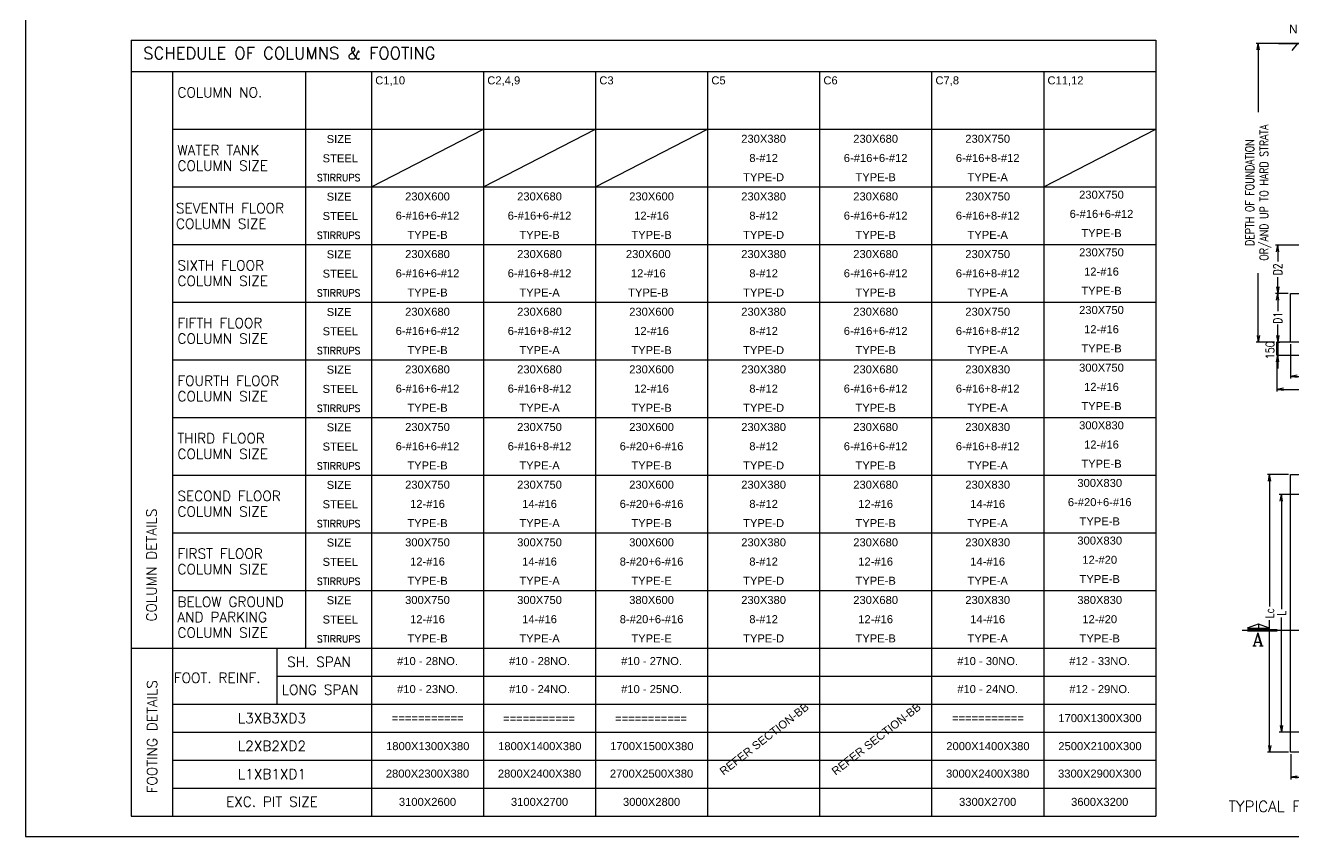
# Model space of a CAD drawing. Extents: x 2200.3 to 2251.6, y 1070.3 to 1107.4.
# Drawn here: x 2200.33 to 2232.03, y 1070.28 to 1090.55 of the extents above; entities that cross this region are included whole.
import ezdxf
from ezdxf.enums import TextEntityAlignment as Align

# ---------------------------------------------------------------- set-up
doc = ezdxf.new("R2010")
doc.units = 0
doc.linetypes.add('DASHED', pattern=[0])
doc.linetypes.add('HIDDEN', pattern=[0])
doc.layers.get('0').update_dxf_attribs({"linetype": 'CONTINUOUS'})
doc.layers.get('DEFPOINTS').update_dxf_attribs({"linetype": 'CONTINUOUS'})
for name, color, linetype in [('COLUMN', 1, 'CONTINUOUS'), ('DIM', 252, 'CONTINUOUS'), ('EXC', 4, 'CONTINUOUS'), ('FOOT', 3, 'CONTINUOUS'), ('HASS', 9, 'CONTINUOUS'), ('ST', 6, 'CONTINUOUS'), ('TXT', 51, 'CONTINUOUS'), ('TXT2', 161, 'CONTINUOUS'), ('WALL', 7, 'CONTINUOUS')]:
    doc.layers.add(name, color=color, linetype=linetype)
doc.styles.add('AS', font='romans.shx', dxfattribs={"width": 0.8})
doc.styles.add('ROMANC', font='romanc.shx')
doc.styles.add('ROMANS', font='arial.ttf')
doc.dimstyles.new('DIM_AS', dxfattribs={"dimtxt": 195, "dimasz": 150, "dimexe": 50, "dimexo": 50, "dimgap": 50, "dimtad": 0, "dimdec": 0, "dimzin": 0, "dimtxsty": 'AS', "dimblk": 'OPEN', "dimcen": 0, "dimclrd": 256, "dimclre": 256, "dimclrt": 3, "dimazin": 3, "dimtfac": 1, "dimtdec": 0, "dimtmove": 0, "dimatfit": 3, "dimtolj": 1, "dimtzin": 0})

# ---------------------------------------------------------------- blocks, each defined once
blk = doc.blocks.new('_OPEN')
at = {"color": 0, "linetype": 'BYBLOCK'}
for p, q in [((-1, 0.17), (0, 0)), ((-1, -0.17), (0, 0)), ((0, 0), (-1, 0))]:
    blk.add_line(p, q, dxfattribs=at)
blk = doc.blocks.new('*D4')
at = {"layer": 'DEFPOINTS', "color": 0}
for p in [(1780165, -129825), (1784965, -129825), (1784965, -130560)]:
    blk.add_point(p, dxfattribs=at)
at = {"layer": 'DIM'}
for p, q in [((1780165, -129875), (1780165, -130610)), ((1784965, -129875), (1784965, -130610)), ((1780315, -130560), (1782463, -130560)), ((1784815, -130560), (1782667, -130560))]:
    blk.add_line(p, q, dxfattribs=at)
at = {"layer": 'DIM', "xscale": 150, "yscale": 150, "zscale": 150, "rotation": 180}
blk.add_blockref('_OPEN', (1780165, -130560), dxfattribs=at)
at = {"layer": 'DIM', "xscale": 150, "yscale": 150, "zscale": 150}
blk.add_blockref('_OPEN', (1784965, -130560), dxfattribs=at)
at = {"layer": 'DIM', "color": 3, "insert": (1782565, -130560), "char_height": 195, "attachment_point": 5, "style": 'AS'}
blk.add_mtext('\\A1;B', dxfattribs=at)
blk = doc.blocks.new('*D5')
at = {"layer": 'DEFPOINTS', "color": 0}
for p in [(1779715, -130275), (1785415, -130275), (1785415, -130846)]:
    blk.add_point(p, dxfattribs=at)
at = {"layer": 'DIM'}
for p, q in [((1779715, -130325), (1779715, -130896)), ((1785415, -130325), (1785415, -130896)), ((1779865, -130846), (1782392, -130846)), ((1785265, -130846), (1782737, -130846))]:
    blk.add_line(p, q, dxfattribs=at)
at = {"layer": 'DIM', "xscale": 150, "yscale": 150, "zscale": 150, "rotation": 180}
blk.add_blockref('_OPEN', (1779715, -130846), dxfattribs=at)
at = {"layer": 'DIM', "xscale": 150, "yscale": 150, "zscale": 150}
blk.add_blockref('_OPEN', (1785415, -130846), dxfattribs=at)
at = {"layer": 'DIM', "color": 3, "insert": (1782565, -130846), "char_height": 195, "attachment_point": 5, "style": 'AS'}
blk.add_mtext('\\A1;Bc', dxfattribs=at)
blk = doc.blocks.new('*D6')
at = {"layer": 'DEFPOINTS', "color": 0}
for p in [(1779505, -124425), (1780165, -124425), (1780165, -129825)]:
    blk.add_point(p, dxfattribs=at)
at = {"layer": 'DIM'}
for p, q in [((1780115, -124425), (1779455, -124425)), ((1779505, -124575), (1779505, -127030)), ((1779505, -129675), (1779505, -127219)), ((1780115, -129825), (1779455, -129825))]:
    blk.add_line(p, q, dxfattribs=at)
at = {"layer": 'DIM', "xscale": 150, "yscale": 150, "zscale": 150}
for p, rotation in [((1779505, -124425), 90), ((1779505, -129825), 270)]:
    blk.add_blockref('_OPEN', p, dxfattribs=dict(at, rotation=rotation))
at = {"layer": 'DIM', "color": 3, "insert": (1779505, -127125), "char_height": 195, "attachment_point": 5, "rotation": 90, "style": 'AS'}
blk.add_mtext('\\A1;L', dxfattribs=at)
blk = doc.blocks.new('*D7')
at = {"layer": 'DEFPOINTS', "color": 0}
for p in [(1779237, -123975), (1779715, -123975), (1779715, -130275)]:
    blk.add_point(p, dxfattribs=at)
at = {"layer": 'DIM'}
for p, q in [((1779665, -123975), (1779187, -123975)), ((1779237, -124125), (1779237, -126967)), ((1779237, -130125), (1779237, -127282)), ((1779665, -130275), (1779187, -130275))]:
    blk.add_line(p, q, dxfattribs=at)
at = {"layer": 'DIM', "xscale": 150, "yscale": 150, "zscale": 150}
for p, rotation in [((1779237, -123975), 90), ((1779237, -130275), 270)]:
    blk.add_blockref('_OPEN', p, dxfattribs=dict(at, rotation=rotation))
at = {"layer": 'DIM', "color": 3, "insert": (1779237, -127125), "char_height": 195, "attachment_point": 5, "rotation": 90, "style": 'AS'}
blk.add_mtext('\\A1;Lc', dxfattribs=at)
blk = doc.blocks.new('*D8')
at = {"layer": 'DEFPOINTS', "color": 0}
for p in [(1782220, -126262), (1782220, -126450), (1782910, -126450)]:
    blk.add_point(p, dxfattribs=at)
at = {"layer": 'DIM'}
for p, q in [((1782220, -126400), (1782220, -126212)), ((1782370, -126262), (1782470, -126262)), ((1782760, -126262), (1782659, -126262)), ((1782910, -126400), (1782910, -126212))]:
    blk.add_line(p, q, dxfattribs=at)
at = {"layer": 'DIM', "xscale": 150, "yscale": 150, "zscale": 150, "rotation": 180}
blk.add_blockref('_OPEN', (1782220, -126262), dxfattribs=at)
at = {"layer": 'DIM', "xscale": 150, "yscale": 150, "zscale": 150}
blk.add_blockref('_OPEN', (1782910, -126262), dxfattribs=at)
at = {"layer": 'DIM', "color": 3, "insert": (1782565, -126262), "char_height": 195, "attachment_point": 5, "style": 'AS'}
blk.add_mtext('\\A1;b', dxfattribs=at)
blk = doc.blocks.new('*D9')
at = {"layer": 'DEFPOINTS', "color": 0}
for p in [(1782910, -126450), (1782910, -127800), (1783073, -127800)]:
    blk.add_point(p, dxfattribs=at)
at = {"layer": 'DIM'}
for p, q in [((1782960, -126450), (1783123, -126450)), ((1783073, -126600), (1783073, -127075)), ((1783073, -127650), (1783073, -127175)), ((1782960, -127800), (1783123, -127800))]:
    blk.add_line(p, q, dxfattribs=at)
at = {"layer": 'DIM', "xscale": 150, "yscale": 150, "zscale": 150}
for p, rotation in [((1783073, -126450), 90), ((1783073, -127800), 270)]:
    blk.add_blockref('_OPEN', p, dxfattribs=dict(at, rotation=rotation))
at = {"layer": 'DIM', "color": 3, "insert": (1783073, -127125), "char_height": 195, "attachment_point": 5, "rotation": 90, "style": 'AS'}
blk.add_mtext('\\A1;l', dxfattribs=at)
blk = doc.blocks.new('*D11')
at = {"layer": 'DEFPOINTS', "color": 0}
for p in [(1951398, -303274), (1957398, -303274), (1957398, -304054)]:
    blk.add_point(p, dxfattribs=at)
at = {"layer": 'DIM'}
for p, q in [((1951398, -303324), (1951398, -304104)), ((1957398, -303324), (1957398, -304104)), ((1951548, -304054), (1954047, -304054)), ((1957248, -304054), (1954779, -304054))]:
    blk.add_line(p, q, dxfattribs=at)
at = {"layer": 'DIM', "xscale": 150, "yscale": 150, "zscale": 150, "rotation": 180}
blk.add_blockref('_OPEN', (1951398, -304054), dxfattribs=at)
at = {"layer": 'DIM', "xscale": 150, "yscale": 150, "zscale": 150}
blk.add_blockref('_OPEN', (1957398, -304054), dxfattribs=at)
at = {"layer": 'DIM', "color": 3, "insert": (1954413, -304054), "char_height": 195, "attachment_point": 5, "style": 'AS'}
blk.add_mtext('\\A1;B1XL1', dxfattribs=at)
blk = doc.blocks.new('*D12')
at = {"layer": 'DEFPOINTS', "color": 0}
for p in [(1951089, -303574), (1957722, -303574), (1957722, -304350)]:
    blk.add_point(p, dxfattribs=at)
at = {"layer": 'DIM'}
for p, q in [((1951089, -303624), (1951089, -304400)), ((1957722, -303624), (1957722, -304400)), ((1951239, -304350), (1954007, -304350)), ((1957572, -304350), (1954753, -304350))]:
    blk.add_line(p, q, dxfattribs=at)
at = {"layer": 'DIM', "xscale": 150, "yscale": 150, "zscale": 150, "rotation": 180}
blk.add_blockref('_OPEN', (1951089, -304350), dxfattribs=at)
at = {"layer": 'DIM', "xscale": 150, "yscale": 150, "zscale": 150}
blk.add_blockref('_OPEN', (1957722, -304350), dxfattribs=at)
at = {"layer": 'DIM', "color": 3, "insert": (1954380, -304337), "char_height": 195, "attachment_point": 5, "style": 'AS'}
blk.add_mtext('\\A1;BcXLc', dxfattribs=at)
blk = doc.blocks.new('*D21')
at = {"layer": 'DEFPOINTS', "color": 0}
for p in [(1952972, -296492), (1950668, -303274), (1951089, -303274)]:
    blk.add_point(p, dxfattribs=at)
at = {"layer": 'DIM'}
for p, q in [((1952922, -296492), (1950618, -296492)), ((1950668, -296642), (1950668, -298058)), ((1950668, -303124), (1950668, -301709)), ((1951039, -303274), (1950618, -303274))]:
    blk.add_line(p, q, dxfattribs=at)
at = {"layer": 'DIM', "xscale": 150, "yscale": 150, "zscale": 150}
for p, rotation in [((1950668, -296492), 90), ((1950668, -303274), 270)]:
    blk.add_blockref('_OPEN', p, dxfattribs=dict(at, rotation=rotation))
at = {"layer": 'DIM', "color": 3, "insert": (1950668, -299883), "char_height": 195, "attachment_point": 5, "rotation": 90, "style": 'AS'}
blk.add_mtext('\\A1;DEPTH OF FOUNDATION\\POR/AND UP TO HARD STRATA', dxfattribs=at)
blk = doc.blocks.new('*D22')
at = {"layer": 'DEFPOINTS', "color": 0}
for p in [(1951109, -302174), (1951398, -302174), (1951089, -303274)]:
    blk.add_point(p, dxfattribs=at)
at = {"layer": 'DIM'}
for p, q in [((1951348, -302174), (1951059, -302174)), ((1951109, -302324), (1951109, -302570)), ((1951109, -303124), (1951109, -302878)), ((1951139, -303274), (1951159, -303274))]:
    blk.add_line(p, q, dxfattribs=at)
at = {"layer": 'DIM', "xscale": 150, "yscale": 150, "zscale": 150}
for p, rotation in [((1951109, -302174), 90), ((1951109, -303274), 270)]:
    blk.add_blockref('_OPEN', p, dxfattribs=dict(at, rotation=rotation))
at = {"layer": 'DIM', "color": 3, "insert": (1951109, -302724), "char_height": 195, "attachment_point": 5, "rotation": 90, "style": 'AS'}
blk.add_mtext('\\A1;D1', dxfattribs=at)
blk = doc.blocks.new('*D23')
at = {"layer": 'DEFPOINTS', "color": 0}
for p in [(1951032, -303274), (1951089, -303574), (1951109, -303574)]:
    blk.add_point(p, dxfattribs=at)
at = {"layer": 'DIM'}
for p, q in [((1951109, -303124), (1951109, -302974)), ((1951082, -303274), (1951159, -303274)), ((1951109, -303274), (1951109, -303574)), ((1951139, -303574), (1951159, -303574)), ((1951109, -303724), (1951109, -303874))]:
    blk.add_line(p, q, dxfattribs=at)
at = {"layer": 'DIM', "xscale": 150, "yscale": 150, "zscale": 150}
for p, rotation in [((1951109, -303274), 270), ((1951109, -303574), 90)]:
    blk.add_blockref('_OPEN', p, dxfattribs=dict(at, rotation=rotation))
at = {"layer": 'DIM', "color": 3, "insert": (1950934, -303462), "char_height": 195, "attachment_point": 5, "rotation": 90, "style": 'AS'}
blk.add_mtext('\\A1;150', dxfattribs=at)
blk = doc.blocks.new('*D27')
at = {"layer": 'DEFPOINTS', "color": 0}
for p in [(1951109, -301074), (1952673, -301074), (1951398, -302174)]:
    blk.add_point(p, dxfattribs=at)
at = {"layer": 'DIM'}
for p, q in [((1952623, -301074), (1951059, -301074)), ((1951109, -301224), (1951109, -301448)), ((1951109, -302024), (1951109, -301800)), ((1951348, -302174), (1951059, -302174))]:
    blk.add_line(p, q, dxfattribs=at)
at = {"layer": 'DIM', "xscale": 150, "yscale": 150, "zscale": 150}
for p, rotation in [((1951109, -301074), 90), ((1951109, -302174), 270)]:
    blk.add_blockref('_OPEN', p, dxfattribs=dict(at, rotation=rotation))
at = {"layer": 'DIM', "color": 3, "insert": (1951109, -301624), "char_height": 195, "attachment_point": 5, "rotation": 90, "style": 'AS'}
blk.add_mtext('\\A1;D2', dxfattribs=at)
blk = doc.blocks.new('RYRTY')
at = {"layer": 'COLUMN'}
blk.add_line((1782219.7, -126449.6), (1782909.7, -127799.6), dxfattribs=at)
blk.add_lwpolyline([(1782219.7, -126449.6), (1782909.7, -126449.6), (1782909.7, -127799.6), (1782219.7, -127799.6)], close=True, dxfattribs=at)
at = {"layer": 'DIM'}
for p, q in [((1778614.4, -127508.8), (1786155.3, -127508.8)), ((1778735.4, -127454.8), (1778985.4, -127363.8)), ((1778735.4, -127458.8), (1779235.4, -127458.8)), ((1779406.8, -127496.3), (1778735.4, -127496.3)), ((1778735.4, -127521.3), (1779406.8, -127521.3)), ((1778985.4, -127363.8), (1778985.4, -127454.8)), ((1779235.4, -127458.8), (1778985.4, -127367.8)), ((1785363, -127496.3), (1786034.3, -127496.3)), ((1786034.3, -127521.3), (1785363, -127521.3)), ((1785534.3, -127458.8), (1785784.3, -127367.8)), ((1786034.3, -127458.8), (1785534.3, -127458.8)), ((1785784.3, -127367.8), (1786034.3, -127458.8)), ((1785784.3, -127367.8), (1785784.3, -127458.8))]:
    blk.add_line(p, q, dxfattribs=at)
at = {"layer": 'EXC', "linetype": 'HIDDEN', "ltscale": 800}
blk.add_lwpolyline([(1779714.7, -123974.6), (1785414.7, -123974.6), (1785414.7, -130274.6), (1779714.7, -130274.6)], close=True, dxfattribs=at)
at = {"layer": 'FOOT'}
for points in [[(1780164.7, -124424.6), (1784964.7, -124424.6), (1784964.7, -129824.6), (1780164.7, -129824.6)], [(1781064.7, -125324.6), (1784064.7, -125324.6), (1784064.7, -128924.6), (1781064.7, -128924.6)]]:
    blk.add_lwpolyline(points, close=True, dxfattribs=at)
at = {"layer": 'ST', "const_width": 30}
for points in [[(1784198.9, -129659.4), (1784542.8, -129659.4), (1784542.8, -124650.1), (1784144.7, -124650.1)], [(1780434.4, -125203.3), (1780434.4, -124859.4), (1784668.9, -124859.4), (1784668.9, -125257.5)]]:
    blk.add_lwpolyline(points, dxfattribs=at)
at = {"layer": 'TXT', "style": 'ROMANS'}
blk.add_text('REINF.// TO B', height=200, dxfattribs=at).set_placement((1782931.6, -123732.1))
blk.add_text('REINF.// TO L', height=200, rotation=90, dxfattribs=at).set_placement((1785800.6, -126560.1))
at = {"layer": 'TXT2', "ltscale": 0.5, "style": 'ROMANC'}
for s, height, p in [('A', 300, (1778842.6, -127865.4)), ('A', 300, (1785641.5, -127865.4)), ('TYPICAL FOUNDATION & COLUMN DETAIL', 250, (1778303.5, -131634.9))]:
    blk.add_text(s, height=height, dxfattribs=at).set_placement(p)
at = {"layer": 'DIM'}
for base, p1, p2, text, picture, middle in [((1779237.2, -123974.6), (1779714.7, -130274.6), (1779714.7, -123974.6), 'Lc', '*D7', (1779237.2, -127124.6)), ((1779504.8, -124424.6), (1780164.7, -129824.6), (1780164.7, -124424.6), 'L', '*D6', (1779504.8, -127124.6)), ((1783073.2, -127799.6), (1782909.7, -126449.6), (1782909.7, -127799.6), 'l', '*D9', (1783073.2, -127124.6))]:
    dim = blk.add_linear_dim(base=base, p1=p1, p2=p2, angle=90, text=text, dimstyle='DIM_AS', override={"dimarcsym": 0}, dxfattribs=at)
    dim.commit()
    dim.dimension.update_dxf_attribs({"geometry": picture, "text_midpoint": middle})
for base, p1, p2, text, picture, middle in [((1782219.7, -126261.5), (1782909.7, -126449.6), (1782219.7, -126449.6), 'b', '*D8', (1782564.7, -126261.5)), ((1784964.7, -130559.5), (1780164.7, -129824.6), (1784964.7, -129824.6), 'B', '*D4', (1782564.7, -130559.5)), ((1785414.7, -130846.1), (1779714.7, -130274.6), (1785414.7, -130274.6), 'Bc', '*D5', (1782564.7, -130846.1))]:
    dim = blk.add_linear_dim(base=base, p1=p1, p2=p2, text=text, dimstyle='DIM_AS', override={"dimarcsym": 0}, dxfattribs=at)
    dim.commit()
    dim.dimension.update_dxf_attribs({"geometry": picture, "text_midpoint": middle})
for points in [[(1782551.6, -124859.4), (1782551.6, -123644.6), (1782813, -123644.6)], [(1784562.8, -126782.6), (1785715.4, -126782.6), (1785715.4, -126607)]]:
    blk.add_leader(points, dimstyle='DIM_AS', dxfattribs=at)
blk = doc.blocks.new('A$C0D7D4558')
at = {"layer": 'EXC', "linetype": 'BYBLOCK'}
for p, q in [((1041.6, 1614.2), (732.1, 1614.2)), ((732.1, 1314.2), (732.1, 1614.2)), ((732.1, 1314.2), (7365, 1314.2))]:
    blk.add_line(p, q, dxfattribs=at)
at = {"layer": 'FOOT'}
for p, q in [((1041.6, 1614.2), (1041.6, 2714.2)), ((1041.6, 2714.2), (2316.6, 2714.2)), ((7041.6, 1614.2), (1041.6, 1614.2))]:
    blk.add_line(p, q, dxfattribs=at)
at = {"layer": 'HASS'}
for p, q in [((768.6, 8396.3), (2380.8, 8396.3)), ((1203, 8396.3), (1075.4, 8233.3))]:
    blk.add_line(p, q, dxfattribs=at)
at = {"layer": 'TXT', "style": 'ROMANS'}
blk.add_text('N.G.L.', height=200, dxfattribs=at).set_placement((1005.2, 8620.8))
at = {"layer": 'DIM'}
for base, p1, p2, text, picture, middle in [((311.1, 1614.2), (2614.8, 8396.3), (732.1, 1614.2), 'DEPTH OF FOUNDATION\\POR/AND UP TO HARD STRATA', '*D21', (311.1, 5005.2)), ((752.6, 3814.2), (1041.6, 2714.2), (2316.6, 3814.2), 'D2', '*D27', (752.6, 3264.2)), ((752.6, 2714.2), (732.1, 1614.2), (1041.6, 2714.2), 'D1', '*D22', (752.6, 2164.2)), ((752.6, 1314.2), (674.7, 1614.2), (732.1, 1314.2), '150', '*D23', (577, 1426))]:
    dim = blk.add_linear_dim(base=base, p1=p1, p2=p2, angle=90, text=text, dimstyle='DIM_AS', dxfattribs=at)
    dim.commit()
    dim.dimension.update_dxf_attribs({"geometry": picture, "text_midpoint": middle, "dimtype": 128, "insert": (-1950356.8, 304888.4)})
for base, p1, p2, text, picture, middle in [((7041.6, 834.7), (1041.6, 1614.2), (7041.6, 1614.2), 'B1XL1', '*D11', (4056.4, 834.7)), ((7365, 538.6), (732.1, 1314.2), (7365, 1314.2), 'BcXLc', '*D12', (4023.4, 551))]:
    dim = blk.add_linear_dim(base=base, p1=p1, p2=p2, text=text, dimstyle='DIM_AS', dxfattribs=at)
    dim.commit()
    dim.dimension.update_dxf_attribs({"geometry": picture, "text_midpoint": middle, "dimtype": 128, "insert": (-1950356.8, 304888.4)})

msp = doc.modelspace()

# ---------------------------------------------------------------- linework, layer by layer
at = {"layer": 'WALL', "linetype": 'DASHED'}
for p, q in [((2202.978, 1090.1765), (2228.5831, 1090.1765)), ((2202.978, 1090.1765), (2202.978, 1070.795)), ((2228.5831, 1090.1765), (2228.5831, 1070.795)), ((2202.978, 1089.3947), (2228.5831, 1089.3947)), ((2204.0091, 1089.3947), (2204.0091, 1070.795)), ((2204.0091, 1089.3947), (2228.5831, 1089.3947)), ((2207.335, 1089.3947), (2207.335, 1074.9947)), ((2208.9841, 1089.3947), (2208.9841, 1070.795)), ((2211.784, 1089.3947), (2211.784, 1070.795)), ((2214.5838, 1089.3947), (2214.5838, 1070.795)), ((2217.3837, 1089.3947), (2217.3837, 1070.795)), ((2220.1835, 1089.3947), (2220.1835, 1070.795)), ((2222.9834, 1089.3947), (2222.9834, 1070.795)), ((2225.7833, 1089.3947), (2225.7833, 1070.795)), ((2204.0091, 1087.9547), (2228.5831, 1087.9547)), ((2208.9841, 1086.5147), (2211.784, 1087.9547)), ((2211.784, 1086.5147), (2214.5838, 1087.9547)), ((2214.5838, 1086.5147), (2217.3837, 1087.9547)), ((2225.7833, 1086.5147), (2228.5831, 1087.9547)), ((2204.0091, 1086.5147), (2228.5831, 1086.5147)), ((2204.0091, 1085.0747), (2228.5831, 1085.0747)), ((2204.0091, 1083.6347), (2228.5831, 1083.6347)), ((2204.0091, 1082.1947), (2228.5831, 1082.1947)), ((2204.0091, 1080.7547), (2228.5831, 1080.7547)), ((2204.0091, 1079.3147), (2228.5831, 1079.3147)), ((2204.0091, 1077.8747), (2228.5831, 1077.8747)), ((2204.0091, 1076.4347), (2228.5831, 1076.4347)), ((2202.978, 1074.9947), (2228.5831, 1074.9947)), ((2204.0091, 1074.9947), (2228.5831, 1074.9947)), ((2206.6169, 1074.9947), (2206.6169, 1073.5947)), ((2206.6169, 1074.2947), (2228.5831, 1074.2947)), ((2204.0091, 1073.5947), (2228.5831, 1073.5947)), ((2204.0091, 1072.8947), (2228.5831, 1072.8947)), ((2204.0091, 1072.1947), (2228.5831, 1072.1947)), ((2204.0091, 1071.4949), (2217.3837, 1071.4949)), ((2204.0091, 1071.4947), (2228.5831, 1071.4947)), ((2202.978, 1070.795), (2228.5831, 1070.795))]:
    msp.add_line(p, q, dxfattribs=at)
msp.add_lwpolyline([(2200.3345, 1070.2836), (2251.6345, 1070.2836), (2251.6345, 1107.3636), (2200.3345, 1107.3636)], close=True, dxfattribs=at)

# ---------------------------------------------------------------- block references
at = {"layer": 'WALL', "linetype": 'DASHED', "xscale": 0.0010999999940395, "yscale": 0.0010999999940395, "zscale": 0.0011}
for name, p in [('A$C0D7D4558', (2230.8041, 1080.8626)), ('RYRTY', (274.2687, 1215.6988))]:
    msp.add_blockref(name, p, dxfattribs=at)

# ---------------------------------------------------------------- texts
at = {"layer": 'WALL', "linetype": 'DASHED'}
for s, height, style, p in [('SCHEDULE OF COLUMNS & FOOTING', 0.3, 'ROMANC', (2203.2802, 1089.7007)), ('C1,10', 0.2, 'ROMANS', (2209.0783, 1089.0737)), ('C2,4,9', 0.2, 'ROMANS', (2211.8782, 1089.0737)), ('C3', 0.2, 'ROMANS', (2214.6781, 1089.0737)), ('C5', 0.2, 'ROMANS', (2217.4779, 1089.0737)), ('C6', 0.2, 'ROMANS', (2220.2778, 1089.0737)), ('C7,8', 0.2, 'ROMANS', (2223.0777, 1089.0737)), ('C11,12', 0.2, 'ROMANS', (2225.8775, 1089.0737)), ('COLUMN NO.', 0.25, 'ROMANC', (2204.1344, 1088.7475)), ('WATER TANK', 0.25, 'ROMANC', (2204.1344, 1087.3075)), ('COLUMN SIZE', 0.25, 'ROMANC', (2204.1344, 1086.918)), ('SEVENTH FLOOR', 0.25, 'ROMANC', (2204.0999, 1085.856)), ('COLUMN SIZE', 0.25, 'ROMANC', (2204.0999, 1085.4665)), ('SIXTH FLOOR', 0.25, 'ROMANC', (2204.1344, 1084.4275)), ('COLUMN SIZE', 0.25, 'ROMANC', (2204.1344, 1084.038)), ('FIFTH FLOOR', 0.25, 'ROMANC', (2204.1344, 1082.9875)), ('COLUMN SIZE', 0.25, 'ROMANC', (2204.1344, 1082.598)), ('FOURTH FLOOR', 0.25, 'ROMANC', (2204.1344, 1081.5475)), ('COLUMN SIZE', 0.25, 'ROMANC', (2204.1344, 1081.158)), ('THIRD FLOOR', 0.25, 'ROMANC', (2204.1344, 1080.1075)), ('COLUMN SIZE', 0.25, 'ROMANC', (2204.1344, 1079.718)), ('SECOND FLOOR', 0.25, 'ROMANC', (2204.1344, 1078.6675)), ('COLUMN SIZE', 0.25, 'ROMANC', (2204.1344, 1078.278)), ('FIRST FLOOR', 0.25, 'ROMANC', (2204.1344, 1077.2275)), ('COLUMN SIZE', 0.25, 'ROMANC', (2204.1344, 1076.838)), ('BELOW GROUND', 0.25, 'ROMANC', (2204.1344, 1076.0224)), ('AND PARKING', 0.25, 'ROMANC', (2204.1344, 1075.6411)), ('COLUMN SIZE', 0.25, 'ROMANC', (2204.1344, 1075.2535)), ('SH. SPAN', 0.25, 'ROMANC', (2206.8746, 1074.5216)), ('FOOT. REINF.', 0.25, 'ROMANC', (2204.046, 1074.1247)), ('LONG SPAN', 0.25, 'ROMANC', (2206.7409, 1073.8282))]:
    msp.add_text(s, height=height, dxfattribs=dict(at, style=style)).set_placement(p)
for s, height, style, p in [('SIZE', 0.2, 'ROMANS', (2208.1747, 1087.5489)), ('STEEL', 0.2, 'ROMANS', (2208.2051, 1087.0666)), ('STIRRUPS', 0.17, 'ROMANC', (2208.164, 1086.6058)), ('SIZE', 0.2, 'ROMANS', (2208.1747, 1086.1089)), ('STEEL', 0.2, 'ROMANS', (2208.2051, 1085.6266)), ('STIRRUPS', 0.17, 'ROMANC', (2208.164, 1085.1658)), ('SIZE', 0.2, 'ROMANS', (2208.1747, 1084.6689)), ('STEEL', 0.2, 'ROMANS', (2208.2051, 1084.1866)), ('STIRRUPS', 0.17, 'ROMANC', (2208.164, 1083.7258)), ('SIZE', 0.2, 'ROMANS', (2208.1747, 1083.2289)), ('STEEL', 0.2, 'ROMANS', (2208.2051, 1082.7466)), ('STIRRUPS', 0.17, 'ROMANC', (2208.164, 1082.2858)), ('SIZE', 0.2, 'ROMANS', (2208.1747, 1081.7889)), ('STEEL', 0.2, 'ROMANS', (2208.2051, 1081.3066)), ('STIRRUPS', 0.17, 'ROMANC', (2208.164, 1080.8458)), ('SIZE', 0.2, 'ROMANS', (2208.1747, 1080.3489)), ('STEEL', 0.2, 'ROMANS', (2208.2051, 1079.8666)), ('STIRRUPS', 0.17, 'ROMANC', (2208.164, 1079.4058)), ('SIZE', 0.2, 'ROMANS', (2208.1747, 1078.9089)), ('STEEL', 0.2, 'ROMANS', (2208.2051, 1078.4266)), ('STIRRUPS', 0.17, 'ROMANC', (2208.164, 1077.9658)), ('SIZE', 0.2, 'ROMANS', (2208.1747, 1077.4689)), ('STEEL', 0.2, 'ROMANS', (2208.2051, 1076.9866)), ('STIRRUPS', 0.17, 'ROMANC', (2208.164, 1076.5258)), ('SIZE', 0.2, 'ROMANS', (2208.1747, 1076.0289)), ('STEEL', 0.2, 'ROMANS', (2208.2051, 1075.5466)), ('STIRRUPS', 0.17, 'ROMANC', (2208.164, 1075.0858)), ('#10 - 28NO.', 0.2, 'ROMANS', (2210.384, 1074.5085)), ('#10 - 28NO.', 0.2, 'ROMANS', (2213.1839, 1074.5085)), ('#10 - 27NO.', 0.2, 'ROMANS', (2215.9837, 1074.5085)), ('#10 - 30NO.', 0.2, 'ROMANS', (2224.3833, 1074.5085)), ('#12 - 33NO.', 0.2, 'ROMANS', (2227.1832, 1074.5085)), ('#10 - 23NO.', 0.2, 'ROMANS', (2210.384, 1073.8085)), ('#10 - 24NO.', 0.2, 'ROMANS', (2213.1839, 1073.8085)), ('#10 - 25NO.', 0.2, 'ROMANS', (2215.9837, 1073.8085)), ('#10 - 24NO.', 0.2, 'ROMANS', (2224.3833, 1073.8085)), ('#12 - 29NO.', 0.2, 'ROMANS', (2227.1832, 1073.8085)), ('L3XB3XD3', 0.25, 'ROMANC', (2206.4966, 1073.0413)), ('===========', 0.2, 'ROMANS', (2210.3905, 1073.0836)), ('===========', 0.2, 'ROMANS', (2213.171, 1073.0752)), ('===========', 0.2, 'ROMANS', (2215.9708, 1073.0752)), ('===========', 0.2, 'ROMANS', (2224.3898, 1073.0836)), ('1700X1300X300', 0.2, 'ROMANS', (2227.1897, 1073.0836)), ('L2XB2XD2', 0.25, 'ROMANC', (2206.4966, 1072.3483)), ('1800X1300X380', 0.2, 'ROMANS', (2210.3905, 1072.3836)), ('1800X1400X380', 0.2, 'ROMANS', (2213.1903, 1072.3836)), ('1700X1500X380', 0.2, 'ROMANS', (2215.9902, 1072.3836)), ('2000X1400X380', 0.2, 'ROMANS', (2224.3898, 1072.3836)), ('2500X2100X300', 0.2, 'ROMANS', (2227.1897, 1072.3836)), ('L1XB1XD1', 0.25, 'ROMANC', (2206.4966, 1071.6469)), ('2800X2300X380', 0.2, 'ROMANS', (2210.384, 1071.6983)), ('2800X2400X380', 0.2, 'ROMANS', (2213.1839, 1071.6983)), ('2700X2500X380', 0.2, 'ROMANS', (2215.9837, 1071.6983)), ('3000X2400X380', 0.2, 'ROMANS', (2224.3833, 1071.6983)), ('3300X2900X300', 0.2, 'ROMANS', (2227.1832, 1071.6983)), ('EXC. PIT SIZE', 0.25, 'ROMANC', (2206.4966, 1070.9546)), ('3100X2600', 0.2, 'ROMANS', (2210.384, 1070.9917)), ('3100X2700', 0.2, 'ROMANS', (2213.1839, 1070.9917)), ('3000X2800', 0.2, 'ROMANS', (2215.9837, 1070.9917)), ('3300X2700', 0.2, 'ROMANS', (2224.3833, 1070.9917)), ('3600X3200', 0.2, 'ROMANS', (2227.1832, 1070.9917))]:
    msp.add_text(s, height=height, dxfattribs=dict(at, style=style)).set_placement(p, align=Align.BOTTOM_CENTER)
at = {"layer": 'WALL', "linetype": 'DASHED', "style": 'ROMANS'}
for s, p in [('230X380', (2218.7837, 1087.7147)), ('230X680', (2221.5835, 1087.7147)), ('230X750', (2224.3834, 1087.7147)), ('8-#12', (2218.7837, 1087.2347)), ('6-#16+6-#12', (2221.5835, 1087.2347)), ('6-#16+8-#12', (2224.3834, 1087.2347)), ('TYPE-D', (2218.7837, 1086.7547)), ('TYPE-B', (2221.5835, 1086.7547)), ('TYPE-A', (2224.3834, 1086.7547)), ('230X600', (2210.3841, 1086.2747)), ('230X680', (2213.184, 1086.2747)), ('230X600', (2215.9838, 1086.2747)), ('230X380', (2218.7837, 1086.2747)), ('230X680', (2221.5835, 1086.2747)), ('230X750', (2224.3834, 1086.2747)), ('230X750', (2227.2276, 1086.3182)), ('6-#16+6-#12', (2210.3841, 1085.7947)), ('6-#16+6-#12', (2213.184, 1085.7947)), ('12-#16', (2215.9838, 1085.7947)), ('8-#12', (2218.7837, 1085.7947)), ('6-#16+6-#12', (2221.5835, 1085.7947)), ('6-#16+8-#12', (2224.3834, 1085.7947)), ('6-#16+6-#12', (2227.2276, 1085.8382)), ('TYPE-B', (2210.3841, 1085.3147)), ('TYPE-B', (2213.184, 1085.3147)), ('TYPE-B', (2215.9838, 1085.3147)), ('TYPE-D', (2218.7837, 1085.3147)), ('TYPE-B', (2221.5835, 1085.3147)), ('TYPE-A', (2224.3834, 1085.3147)), ('TYPE-B', (2227.2276, 1085.3582)), ('230X680', (2210.3841, 1084.8347)), ('230X680', (2213.184, 1084.8347)), ('230X600', (2215.9024, 1084.8347)), ('230X380', (2218.7837, 1084.8347)), ('230X680', (2221.5835, 1084.8347)), ('230X750', (2224.3834, 1084.8347)), ('230X750', (2227.2276, 1084.8782)), ('6-#16+6-#12', (2210.3841, 1084.3547)), ('6-#16+8-#12', (2213.184, 1084.3547)), ('12-#16', (2215.9024, 1084.3547)), ('8-#12', (2218.7837, 1084.3547)), ('6-#16+6-#12', (2221.5835, 1084.3547)), ('6-#16+8-#12', (2224.3834, 1084.3547)), ('12-#16', (2227.2276, 1084.3982)), ('TYPE-B', (2210.3841, 1083.8747)), ('TYPE-A', (2213.184, 1083.8747)), ('TYPE-B', (2215.9024, 1083.8747)), ('TYPE-D', (2218.7837, 1083.8747)), ('TYPE-B', (2221.5835, 1083.8747)), ('TYPE-A', (2224.3834, 1083.8747)), ('TYPE-B', (2227.2276, 1083.9182)), ('230X680', (2210.3841, 1083.3947)), ('230X680', (2213.184, 1083.3947)), ('230X600', (2215.9838, 1083.3947)), ('230X380', (2218.7837, 1083.3947)), ('230X680', (2221.5835, 1083.3947)), ('230X750', (2224.3834, 1083.3947)), ('230X750', (2227.2276, 1083.4382)), ('6-#16+6-#12', (2210.3841, 1082.9147)), ('6-#16+8-#12', (2213.184, 1082.9147)), ('12-#16', (2215.9838, 1082.9147)), ('8-#12', (2218.7837, 1082.9147)), ('6-#16+6-#12', (2221.5835, 1082.9147)), ('6-#16+8-#12', (2224.3834, 1082.9147)), ('12-#16', (2227.2276, 1082.9582)), ('TYPE-B', (2210.3841, 1082.4347)), ('TYPE-A', (2213.184, 1082.4347)), ('TYPE-B', (2215.9838, 1082.4347)), ('TYPE-D', (2218.7837, 1082.4347)), ('TYPE-B', (2221.5835, 1082.4347)), ('TYPE-A', (2224.3834, 1082.4347)), ('TYPE-B', (2227.2276, 1082.4782)), ('300X750', (2227.2276, 1081.9982)), ('230X680', (2210.3841, 1081.9547)), ('230X680', (2213.184, 1081.9547)), ('230X600', (2215.9838, 1081.9547)), ('230X380', (2218.7837, 1081.9547)), ('230X680', (2221.5835, 1081.9547)), ('230X830', (2224.3834, 1081.9547)), ('6-#16+6-#12', (2210.3841, 1081.4747)), ('6-#16+8-#12', (2213.184, 1081.4747)), ('12-#16', (2215.9838, 1081.4747)), ('8-#12', (2218.7837, 1081.4747)), ('6-#16+6-#12', (2221.5835, 1081.4747)), ('6-#16+8-#12', (2224.3834, 1081.4747)), ('12-#16', (2227.2276, 1081.5182)), ('TYPE-B', (2227.2276, 1081.0382)), ('TYPE-B', (2210.3841, 1080.9947)), ('TYPE-A', (2213.184, 1080.9947)), ('TYPE-B', (2215.9838, 1080.9947)), ('TYPE-D', (2218.7837, 1080.9947)), ('TYPE-B', (2221.5835, 1080.9947)), ('TYPE-A', (2224.3834, 1080.9947)), ('230X750', (2210.3841, 1080.5147)), ('230X750', (2213.184, 1080.5147)), ('230X600', (2215.9838, 1080.5147)), ('230X380', (2218.7837, 1080.5147)), ('230X680', (2221.5835, 1080.5147)), ('230X830', (2224.3834, 1080.5147)), ('300X830', (2227.2276, 1080.5582)), ('12-#16', (2227.2276, 1080.0782)), ('6-#16+6-#12', (2210.3841, 1080.0347)), ('6-#16+8-#12', (2213.184, 1080.0347)), ('6-#20+6-#16', (2215.9838, 1080.0347)), ('8-#12', (2218.7837, 1080.0347)), ('6-#16+6-#12', (2221.5835, 1080.0347)), ('6-#16+8-#12', (2224.3834, 1080.0347)), ('TYPE-B', (2210.3841, 1079.5547)), ('TYPE-A', (2213.184, 1079.5547)), ('TYPE-B', (2215.9838, 1079.5547)), ('TYPE-D', (2218.7837, 1079.5547)), ('TYPE-B', (2221.5835, 1079.5547)), ('TYPE-A', (2224.3834, 1079.5547)), ('TYPE-B', (2227.2276, 1079.5982)), ('300X830', (2227.1833, 1079.1182)), ('230X750', (2210.3841, 1079.0747)), ('230X750', (2213.184, 1079.0747)), ('230X600', (2215.9838, 1079.0747)), ('230X380', (2218.7837, 1079.0747)), ('230X680', (2221.5835, 1079.0747)), ('230X830', (2224.3834, 1079.0747)), ('12-#16', (2210.3841, 1078.5947)), ('14-#16', (2213.184, 1078.5947)), ('6-#20+6-#16', (2215.9838, 1078.5947)), ('8-#12', (2218.7837, 1078.5947)), ('12-#16', (2221.5835, 1078.5947)), ('14-#16', (2224.3834, 1078.5947)), ('6-#20+6-#16', (2227.1833, 1078.6382)), ('TYPE-B', (2210.3841, 1078.1147)), ('TYPE-A', (2213.184, 1078.1147)), ('TYPE-B', (2215.9838, 1078.1147)), ('TYPE-D', (2218.7837, 1078.1147)), ('TYPE-B', (2221.5835, 1078.1147)), ('TYPE-A', (2224.3834, 1078.1147)), ('TYPE-B', (2227.1833, 1078.1582)), ('300X750', (2210.3841, 1077.6347)), ('300X750', (2213.184, 1077.6347)), ('300X600', (2215.9838, 1077.6347)), ('230X380', (2218.7837, 1077.6347)), ('230X680', (2221.5835, 1077.6347)), ('230X830', (2224.3834, 1077.6347)), ('300X830', (2227.1833, 1077.6782)), ('12-#16', (2210.3841, 1077.1547)), ('14-#16', (2213.184, 1077.1547)), ('8-#20+6-#16', (2215.9838, 1077.1547)), ('8-#12', (2218.7837, 1077.1547)), ('12-#16', (2221.5835, 1077.1547)), ('14-#16', (2224.3834, 1077.1547)), ('12-#20', (2227.1833, 1077.1982)), ('TYPE-B', (2210.3841, 1076.6747)), ('TYPE-A', (2213.184, 1076.6747)), ('TYPE-E', (2215.9838, 1076.6747)), ('TYPE-D', (2218.7837, 1076.6747)), ('TYPE-B', (2221.5835, 1076.6747)), ('TYPE-A', (2224.3834, 1076.6747)), ('TYPE-B', (2227.1833, 1076.7182)), ('300X750', (2210.3841, 1076.1947)), ('300X750', (2213.184, 1076.1947)), ('380X600', (2215.9838, 1076.1947)), ('230X380', (2218.7837, 1076.1947)), ('230X680', (2221.5835, 1076.1947)), ('230X830', (2224.3834, 1076.1947)), ('380X830', (2227.1833, 1076.1947)), ('12-#16', (2210.3841, 1075.7147)), ('14-#16', (2213.184, 1075.7147)), ('8-#20+6-#16', (2215.9838, 1075.7147)), ('8-#12', (2218.7837, 1075.7147)), ('12-#16', (2221.5835, 1075.7147)), ('14-#16', (2224.3834, 1075.7147)), ('12-#20', (2227.1833, 1075.7147)), ('TYPE-B', (2210.3841, 1075.2347)), ('TYPE-A', (2213.184, 1075.2347)), ('TYPE-E', (2215.9838, 1075.2347)), ('TYPE-D', (2218.7837, 1075.2347)), ('TYPE-B', (2221.5835, 1075.2347)), ('TYPE-A', (2224.3834, 1075.2347)), ('TYPE-B', (2227.1833, 1075.2347))]:
    msp.add_text(s, height=0.2, dxfattribs=at).set_placement(p, align=Align.MIDDLE_CENTER)
at = {"layer": 'WALL', "linetype": 'DASHED', "style": 'ROMANC'}
for s, p in [('COLUMN DETAILS', (2203.6118, 1075.6571)), ('FOOTING DETAILS', (2203.6273, 1071.3647))]:
    msp.add_text(s, height=0.25, rotation=90, dxfattribs=at).set_placement(p)
at = {"layer": 'WALL', "linetype": 'DASHED', "style": 'ROMANS'}
for p in [(2218.8966, 1072.5966), (2221.6965, 1072.5966)]:
    msp.add_text('REFER SECTION-BB', height=0.2, rotation=37.95971, dxfattribs=at).set_placement(p, align=Align.BOTTOM_CENTER)

doc.saveas('drawing.dxf')
